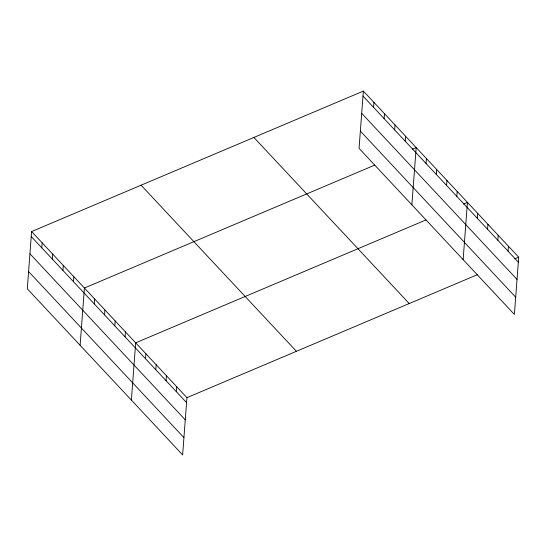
<?xml version="1.0" encoding="UTF-8"?>
<svg xmlns="http://www.w3.org/2000/svg" width="546" height="546" viewBox="0 0 546 546"><rect width="100%" height="100%" fill="white"/><g stroke="black" fill="none" stroke-linecap="round" stroke-linejoin="round"><path stroke-width="0.82" d="M31.607 231.552L27.3 288.807L182.63 454.907L186.937 397.652L31.607 231.552L363.37 91.093L518.7 257.193L514.393 314.448L359.063 148.348L363.37 91.093M41.796 247.816L42.165 242.847M52.355 259.111L52.73 254.143M62.92 270.4L63.295 265.438M73.485 281.695L73.853 276.733M80.112 345.284L84.418 288.022L374.733 165.11M94.294 303.958L94.67 298.99M104.545 314.919L104.921 309.951M114.803 325.88L115.172 320.911M125.054 336.841L125.423 331.872M131.374 400.095L135.681 342.84L425.996 219.929M145.557 358.77L145.932 353.801M155.808 369.731L156.183 364.762M166.059 380.692L166.434 375.723M176.31 391.653L176.686 386.691M373.56 107.357L373.928 102.389M384.118 118.646L384.493 113.684M394.683 129.941L395.058 124.979M405.248 141.237L405.617 136.275M411.875 204.825L416.182 147.563L412.271 149.222M426.057 163.493L426.433 158.531M436.309 174.461L436.684 169.492M446.56 185.422L446.935 180.453M456.818 196.383L457.186 191.414M463.138 259.637L467.437 202.382L463.534 204.033M477.32 218.311L477.695 213.343M487.571 229.272L487.947 224.304M497.822 240.233L498.198 235.265M508.073 251.194L508.449 246.226M186.937 397.652L477.252 274.74M514.789 258.845L518.7 257.193M362.994 96.062L518.325 262.155M361.698 113.315L517.028 279.416M360.36 131.095L515.69 297.195M253.883 137.442L409.22 303.542M141.086 185.203L296.417 351.296M31.231 236.52L186.561 402.62M29.934 253.774L185.265 419.874M28.597 271.553L183.927 437.653"/></g></svg>
